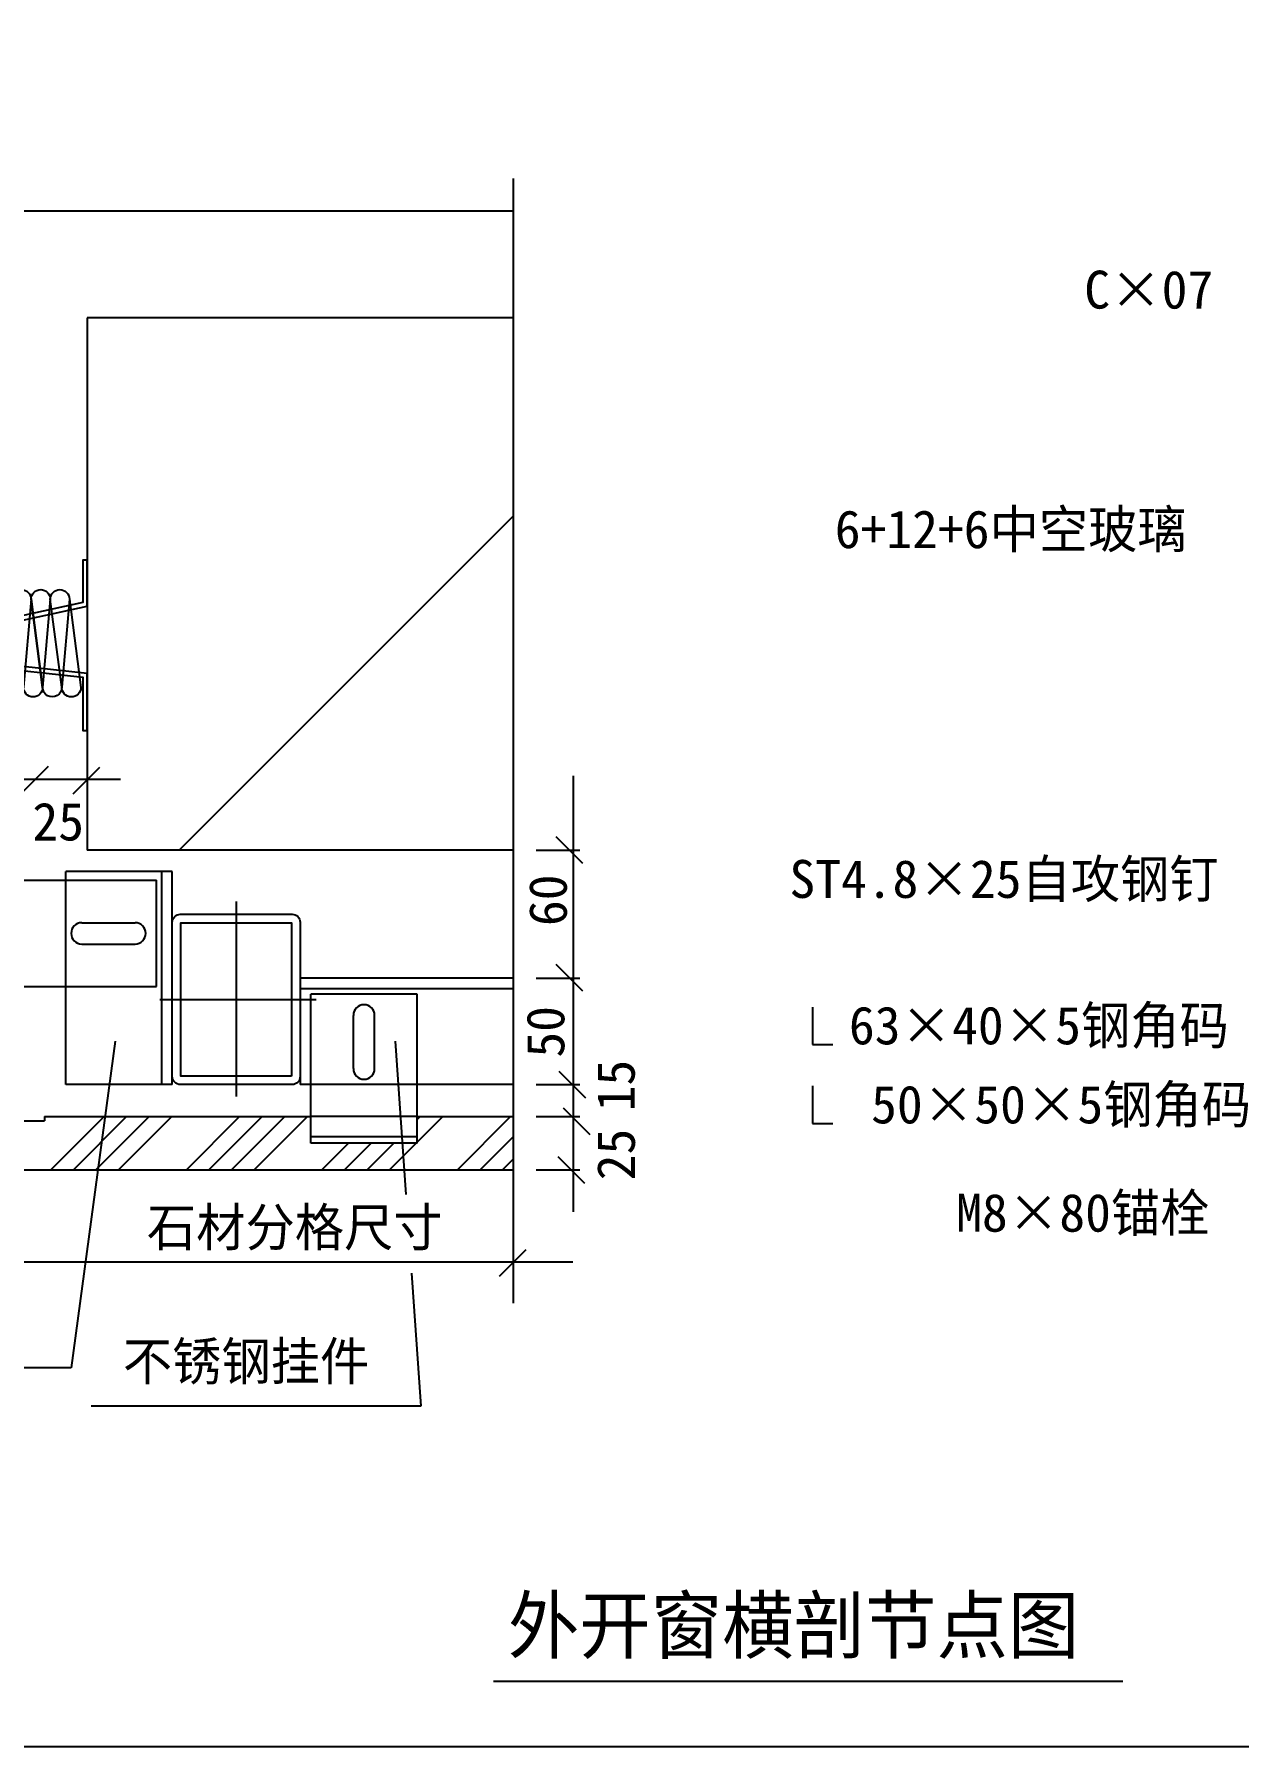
# Model space of a CAD drawing. Header units: metres. Extents: x -1813 to 2885, y 396 to 2003.
# Drawn here: x 1646 to 2212, y 396 to 1199 of the extents above; entities that cross this region are included whole.
import ezdxf

# ---------------------------------------------------------------- set-up
doc = ezdxf.new("R2010")
doc.units = ezdxf.units.M
for name, color, linetype in [('bz', 1, 'Continuous'), ('PJ', 4, 'Continuous'), ('SC', 3, 'Continuous'), ('ss', 5, 'Continuous'), ('WARM', 51, 'Continuous'), ('wz', 2, 'Continuous'), ('xc', 3, 'Continuous'), ('XX', 6, 'Continuous'), ('YY', 4, 'Continuous'), ('ZX', 1, 'Continuous')]:
    doc.layers.add(name, color=color, linetype=linetype)
doc.dimstyles.get("Standard").update_dxf_attribs({"dimtxt": 2.5, "dimasz": 2.5, "dimexe": 1.25, "dimexo": 0.625, "dimtad": 1, "dimcen": 2.5, "dimazin": 3, "dimtfac": 1, "dimtmove": 0, "dimatfit": 3})

# ---------------------------------------------------------------- blocks, each defined once
blk = doc.blocks.new('A$C49D450B1')
at = {"layer": 'WARM'}
for points in [[(18, 45.88), (23.43, 4.45, -1), (14.43, 4.54, -1), (5.43, 4.45), (0, 45.88, -1), (9, 45.88, -1), (18, 45.88), (14.43, 4.54), (9, 45.88), (5.43, 4.45)], [(36, 45.88), (41.42, 4.45, -1), (32.42, 4.54, -1), (23.43, 4.45), (18, 45.88, -1), (27, 45.88, -1), (36, 45.88), (32.42, 4.54), (27, 45.88), (23.43, 4.45)]]:
    blk.add_lwpolyline(points, format="xyb", dxfattribs=at)
blk = doc.blocks.new('_DIMX')
blk.add_lwpolyline([(-16.09, -9.19), (-3.58, 3.31)])

msp = doc.modelspace()

# ---------------------------------------------------------------- hatches: boundary and pattern name
at = {"layer": 'YY'}
h = msp.add_hatch(dxfattribs=at)
h.set_pattern_fill('ANSI31', scale=200)
h.paths.add_polyline_path([(1704.23, 942.67), (1699.23, 940.17), (1671.23, 940.17), (1671.23, 887.65), (1699.23, 887.65), (1704.23, 885.15), (1699.23, 882.65), (1671.23, 882.65), (1671.23, 816.4), (1871.23, 816.4), (1871.23, 1066.4), (1671.23, 1066.4), (1671.23, 945.17), (1699.23, 945.17)])
h.paths.add_polyline_path([(971.23, 816.4), (1171.23, 816.4), (1171.23, 882.65), (1143.23, 882.65), (1138.23, 885.15), (1143.23, 887.65), (1171.23, 887.65), (1171.23, 940.17), (1143.23, 940.17), (1138.23, 942.67), (1143.23, 945.17), (1171.23, 945.17), (1171.23, 1066.4), (971.23, 1066.4)])

# ---------------------------------------------------------------- linework, layer by layer
for p, q in [((2011.86, 742.82), (2011.86, 725.21)), ((2011.86, 725.21), (2021.41, 725.21)), ((2011.82, 705.82), (2011.82, 688.2)), ((2011.82, 688.2), (2021.37, 688.2)), ((1663.76, 573.51), (1501, 573.51)), ((1827.9, 555.4), (1673.11, 555.4)), ((1862, 426.35), (2157.52, 426.35))]:
    msp.add_line(p, q)
at = {"layer": 'bz'}
for p, q in [((1671.23, 857.17), (1671.23, 846.57)), ((1686.89, 849.57), (1166.68, 849.57)), ((1668.23, 849.57), (1649.23, 849.57)), ((1899.53, 646.63), (1899.53, 851.3)), ((1882.13, 816.4), (1902.53, 816.4)), ((1882.13, 756.4), (1902.53, 756.4)), ((1882.13, 706.4), (1902.53, 706.4)), ((1882.13, 691.4), (1902.53, 691.4)), ((1882.13, 666.4), (1902.53, 666.4)), ((1871.23, 641.87), (1871.23, 603.86)), ((1899.26, 623.06), (1600.49, 623.06))]:
    msp.add_line(p, q, dxfattribs=at)
msp.add_lwpolyline([(877.52, 2003.43), (2884.84, 2003.43), (2881.9, 395.56), (877.52, 395.56)], close=True, dxfattribs=at)
at = {"layer": 'PJ'}
for p, q in [((1633.73, 802.4), (1703.73, 802.4)), ((1703.73, 752.4), (1703.73, 802.4)), ((1668.73, 782.4), (1693.73, 782.4)), ((1668.73, 772.4), (1693.73, 772.4)), ((1633.73, 752.4), (1703.73, 752.4)), ((1826.23, 748.9), (1776.23, 748.9)), ((1776.23, 678.9), (1776.23, 748.9)), ((1826.23, 678.9), (1826.23, 748.9)), ((1796.23, 713.9), (1796.23, 738.9)), ((1806.23, 713.9), (1806.23, 738.9)), ((1826.23, 681.9), (1776.23, 681.9)), ((1826.23, 678.9), (1776.23, 678.9))]:
    msp.add_line(p, q, dxfattribs=at)
for centre, start, end in [((1668.73, 777.4), 90, 270), ((1693.73, 777.4), 270, 90), ((1801.23, 738.9), 0, 180), ((1801.23, 713.9), 180, 0)]:
    msp.add_arc(centre, 5, start, end, dxfattribs=at)
at = {"layer": 'SC'}
msp.add_lwpolyline([(1771.23, 710.15, -0.41), (1767.48, 706.4), (1714.98, 706.4, -0.41), (1711.23, 710.15), (1711.23, 782.65, -0.41), (1714.98, 786.4), (1767.48, 786.4, -0.41), (1771.23, 782.65)], format="xyb", close=True, dxfattribs=at)
msp.add_lwpolyline([(1767.23, 710.4), (1715.23, 710.4), (1715.23, 782.4), (1767.23, 782.4)], close=True, dxfattribs=at)
at = {"layer": 'ss'}
for p, q in [((1671.23, 1066.4), (1671.23, 816.4)), ((1871.23, 1066.4), (1671.23, 1066.4)), ((1871.23, 816.4), (1671.23, 816.4))]:
    msp.add_line(p, q, dxfattribs=at)
at = {"layer": 'wz'}
for points in [[(1815.8, 726.74), (1820.88, 654.77)], [(1823.48, 617.9), (1827.9, 555.4)]]:
    msp.add_lwpolyline(points, dxfattribs=at)
at = {"layer": 'xc'}
for p, q in [((1661.23, 706.4), (1661.23, 806.4)), ((1711.23, 806.4), (1661.23, 806.4)), ((1711.23, 706.4), (1711.23, 806.4)), ((1771.23, 756.4), (1771.23, 706.4)), ((1871.23, 756.4), (1771.23, 756.4)), ((1711.23, 706.4), (1661.23, 706.4)), ((1871.23, 706.4), (1771.23, 706.4)), ((1651.23, 691.4), (1776.23, 691.4)), ((1651.23, 691.4), (1651.23, 689.4)), ((1826.23, 691.4), (1871.23, 691.4)), ((1621.23, 689.4), (1651.23, 689.4)), ((1621.23, 666.4), (1871.23, 666.4))]:
    msp.add_line(p, q, dxfattribs=at)
msp.add_lwpolyline([(1671.23, 931.05), (1671.23, 952.67), (1669.23, 952.67), (1669.23, 932.67), (1623.13, 922.67), (1623.13, 902.65), (1669.23, 897.65), (1669.23, 872.65), (1671.23, 872.65), (1671.23, 899.45), (1625.13, 904.45), (1625.13, 921.05)], close=True, dxfattribs=at)
at = {"layer": 'XX'}
for p, q in [((1871.23, 1131.82), (1871.23, 632.98)), ((1706.23, 706.4), (1706.23, 806.4)), ((1871.23, 751.4), (1771.23, 751.4)), ((1826.23, 691.4), (1776.23, 691.4))]:
    msp.add_line(p, q, dxfattribs=at)
at = {"layer": 'YY'}
for p, q in [((1871.23, 1116.4), (1621.23, 1116.4)), ((1654.17, 666.4), (1679.17, 691.4)), ((1664.77, 666.4), (1689.77, 691.4)), ((1675.38, 666.4), (1700.38, 691.4)), ((1685.99, 666.4), (1710.99, 691.4)), ((1717.81, 666.4), (1742.81, 691.4)), ((1728.41, 666.4), (1753.41, 691.4)), ((1739.02, 666.4), (1764.02, 691.4)), ((1749.63, 666.4), (1774.63, 691.4)), ((1826.23, 689.97), (1827.66, 691.4)), ((1826.23, 679.36), (1838.26, 691.4)), ((1845.08, 666.4), (1870.08, 691.4)), ((1781.44, 666.4), (1793.94, 678.9)), ((1792.05, 666.4), (1804.55, 678.9)), ((1802.66, 666.4), (1815.16, 678.9)), ((1813.26, 666.4), (1825.76, 678.9)), ((1855.69, 666.4), (1871.23, 681.94)), ((1866.3, 666.4), (1871.23, 671.33))]:
    msp.add_line(p, q, dxfattribs=at)
at = {"layer": 'ZX'}
for p, q in [((1741.23, 792.37), (1741.23, 700.8)), ((1705.32, 746.4), (1778.72, 746.4))]:
    msp.add_line(p, q, dxfattribs=at)

# ---------------------------------------------------------------- block references
for p in [(1656.72, 852.57), (1680.73, 852.16), (1880.87, 625.63)]:
    msp.add_blockref('_DIMX', p)
at = {"rotation": 270}
for p in [(1900.49, 806.81), (1900.49, 746.9), (1901.88, 696.55), (1903.99, 679.47), (1901.47, 656.61)]:
    msp.add_blockref('_DIMX', p, dxfattribs=at)
at = {"layer": 'bz'}
msp.add_blockref('A$C49D450B1', (1626.92, 888.4), dxfattribs=at)

# ---------------------------------------------------------------- texts
for s, p in [('C×07', (2139.39, 1070.71)), ('6+12+6中空玻璃', (2022.26, 958.24)), ('25', (1645.56, 820.99)), ('ST4.8×25自攻钢钉', (2000.95, 794.05)), (' 63×40×5钢角码', (2016.78, 725.3)), ('   50×50×5钢角码', (2002.99, 688.18)), ('M8×80锚栓', (2079.25, 637.36)), ('石材分格尺寸', (1699.31, 630.54)), (' 不锈钢挂件', (1675.91, 567.63))]:
    msp.add_text(s, height=17.8).set_placement(p)
for s, p in [('60', (1896.44, 780.83)), ('50', (1895.29, 719.07)), ('15', (1928.34, 693.83)), ('25', (1928.42, 661.47))]:
    msp.add_text(s, height=17.8, rotation=90).set_placement(p)
at = {"layer": 'wz'}
msp.add_text('外开窗横剖节点图', height=25.8, dxfattribs=at).set_placement((1868.79, 439.69))

# ---------------------------------------------------------------- leaders
msp.add_leader([(1684.33, 726.74), (1663.76, 573.51)], dimstyle='Standard', dxfattribs=at)

doc.saveas('drawing.dxf')
